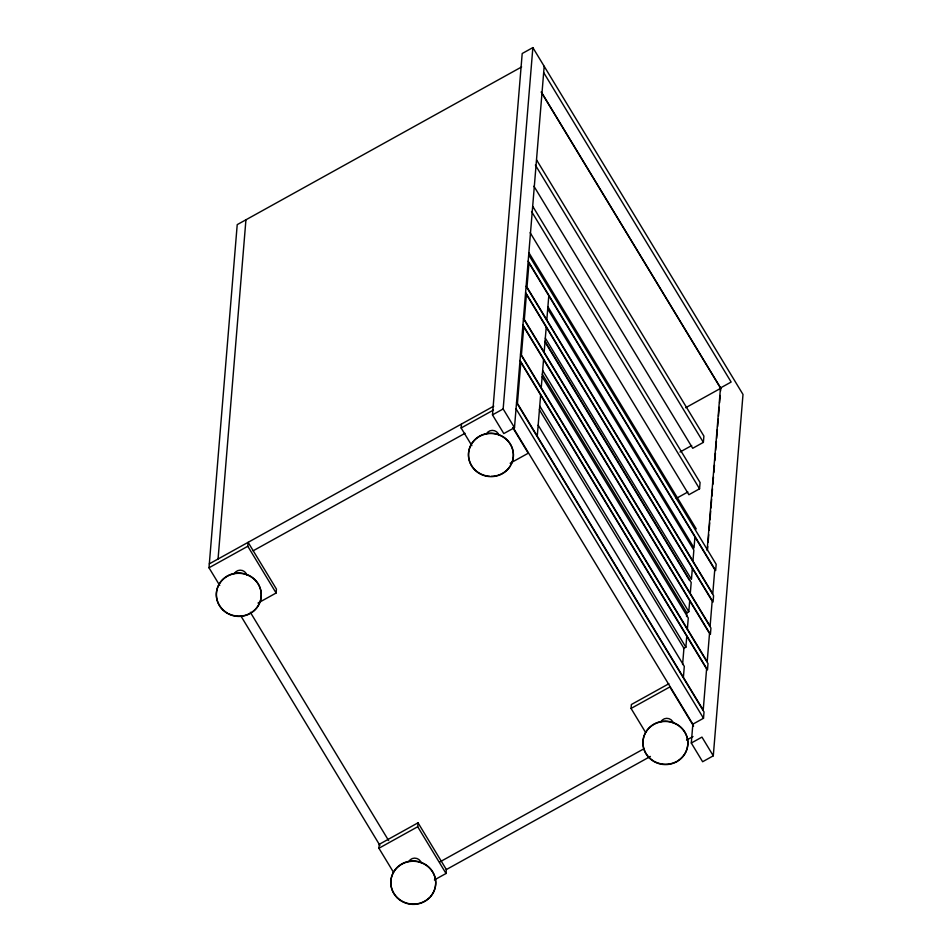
<?xml version="1.0" encoding="UTF-8"?>
<svg xmlns="http://www.w3.org/2000/svg" width="952" height="952" viewBox="0 0 952 952"><rect width="100%" height="100%" fill="white"/><g stroke="black" fill="none" stroke-linecap="round" stroke-linejoin="round"><path stroke-width="1.43" d="M219.722 585.456L209 567.773L237.215 224.636L521.636 66.938M218.056 559.002L245.937 219.793M276.116 593.013L247.794 546.269L248.115 542.342L276.437 589.086L276.116 593.013L258.016 603.044M393.473 872.246L378.92 848.244L379.253 844.317L418.035 822.814L446.357 869.557L446.036 873.484L434.398 879.934M446.036 873.484L417.714 826.741L418.035 822.814M471.859 445.655L461.137 427.972L461.458 424.045M544.187 66.295L514.485 427.662L503.81 433.577L492.481 414.87L522.196 53.514L532.858 47.6L743 394.449L713.286 755.817L702.624 761.731L691.295 743.024L692.877 723.782M514.485 427.662L503.156 408.955L532.858 47.6M537.261 436.171L540.641 395.009M541.236 387.785L543.556 359.499M544.151 352.276L546.222 327.131M546.817 319.908L548.804 295.715M645.599 732.457L631.057 708.443L631.378 704.516L668.887 683.726M682.596 664.508L683.929 648.288L539.332 409.622M686.547 616.551L686.856 612.779L542.259 374.112M683.393 677.384L684.298 666.388L538.166 425.175M683.5 648.526L685.868 647.217L686.773 636.222M687.368 628.986L688.272 617.991L542.14 376.79M686.416 613.017L688.796 611.708L689.7 600.712M690.283 593.477L691.188 582.481L545.056 341.28M692.354 568.344L691.449 579.34L545.317 338.138M692.949 561.121L693.853 550.113L547.721 308.912M694.936 536.916L694.032 547.924L547.9 306.711M676.717 761.731L676.741 761.422A22.467 21.563 4.7 0 1 654.274 761.386M530.133 232.669L688.891 494.719L699.553 488.804L700.077 482.521L532.834 206.477M533.941 186.235L692.711 448.285L703.373 442.371L703.897 436.087L536.654 160.043M707.122 550.506L720.509 387.595M707.526 549.518L707.764 546.555M708.133 542.116L708.74 534.703M709.109 530.264L709.716 522.85M709.954 519.887L710.692 511.01M710.93 508.047L711.668 499.157M711.906 496.194L712.512 488.792M712.881 484.342L713.488 476.94M713.857 472.489L714.464 465.088M714.833 460.637L715.44 453.235M715.678 450.272L716.416 441.383M716.654 438.42L717.391 429.542M717.629 426.579L718.236 419.166M718.486 416.202L719.212 407.313M719.581 402.875L720.188 395.473M720.557 391.022L720.795 388.059M513.045 427.4L692.842 724.174L703.504 718.26L704.028 711.977L516.543 402.517M209.321 563.846L493.79 406.123M209 567.773L247.794 546.269M461.137 427.972L493.469 410.05M492.481 414.87L503.156 408.955M253.065 550.839L465.04 433.303M510.153 463.243L528.253 453.212L512.938 427.948M685.666 407.73L720.783 388.261L541.212 91.868M680.026 452.022L691.699 445.548M676.217 498.443L687.879 491.982M378.92 848.244L417.714 826.741M631.057 708.443L669.851 686.939L693.58 726.102M439.812 861.953L643.98 748.748M446.202 869.64L650.383 756.435M686.535 740.132L692.996 736.551M691.295 743.024L701.957 737.11L713.286 755.817M543.675 72.578L731.148 382.038L720.486 387.952L541.45 92.451M535.369 165.053L703.373 442.371M531.549 211.487L699.553 488.804M529.014 252.899L696.257 528.943M528.693 254.838L716.166 564.286L715.654 570.569L528.17 261.122M526.099 286.255L713.583 595.714L713.072 601.997L525.587 292.538M544.913 341.744L689.51 580.423M523.445 318.623L710.93 628.082L710.406 634.365L522.922 324.906M542.652 370.495L688.796 611.708M520.518 354.132L708.002 663.58L707.491 669.875L520.006 360.415M539.736 406.004L685.868 647.217M516.032 408.801L703.504 718.26M250.328 612.279L388.63 840.568M240.832 615.849L379.907 845.4M673.338 722.996L672.612 721.449A6.735 6.474 4.7 0 0 660.95 721.699M498.884 435.04L498.158 433.493A6.735 6.474 4.7 0 0 486.496 433.743M421.2 862.786L420.487 861.251A6.735 6.474 4.7 0 0 408.813 861.5M246.746 574.841L246.032 573.294A6.735 6.474 4.7 0 0 234.359 573.544M227.683 613.231A22.467 21.563 4.7 0 1 221.542 580.684A22.467 21.563 4.7 0 1 255.957 580.732A22.467 21.563 4.7 0 1 250.15 613.266M248.865 613.933A22.467 21.563 4.7 0 1 228.98 613.897M429.233 897.807A22.467 21.563 4.7 0 1 391.736 888.525A22.467 21.563 4.7 0 1 418.023 861.477A22.467 21.563 4.7 0 1 430.233 896.784M653.024 760.648A22.467 21.563 4.7 0 1 648.443 728.482A22.467 21.563 4.7 0 1 682.227 728.53A22.467 21.563 4.7 0 1 677.979 760.684M489.602 476.297A22.467 21.563 4.7 0 1 468.908 450.534A22.467 21.563 4.7 0 1 498.075 434.362A22.467 21.563 4.7 0 1 511.141 464.35M510.462 465.587A22.467 21.563 4.7 0 1 491.065 476.345M520.815 362.284L517.436 403.446L703.219 710.097L706.598 668.935L520.815 362.284M523.743 326.774L521.41 355.06L707.193 661.711L709.514 633.437L523.743 326.774M526.397 294.418L524.326 319.551L710.109 626.202L712.179 601.069L526.397 294.418M528.979 262.99L526.991 287.183L712.774 593.834L714.762 569.641L528.979 262.99M222.994 610.101A22.467 21.563 4.7 0 0 260.515 600.498A22.467 21.563 4.7 0 0 232.871 574.032A22.467 21.563 4.7 0 0 222.994 610.101M397.448 898.057A22.467 21.563 4.7 0 0 434.969 888.442A22.467 21.563 4.7 0 0 407.325 861.988A22.467 21.563 4.7 0 0 397.448 898.057M649.585 758.256A22.467 21.563 4.7 0 0 687.106 748.653A22.467 21.563 4.7 0 0 659.462 722.187A22.467 21.563 4.7 0 0 649.585 758.256M475.131 470.3A22.467 21.563 4.7 0 0 512.652 460.697A22.467 21.563 4.7 0 0 485.008 434.231A22.467 21.563 4.7 0 0 475.131 470.3"/></g></svg>
